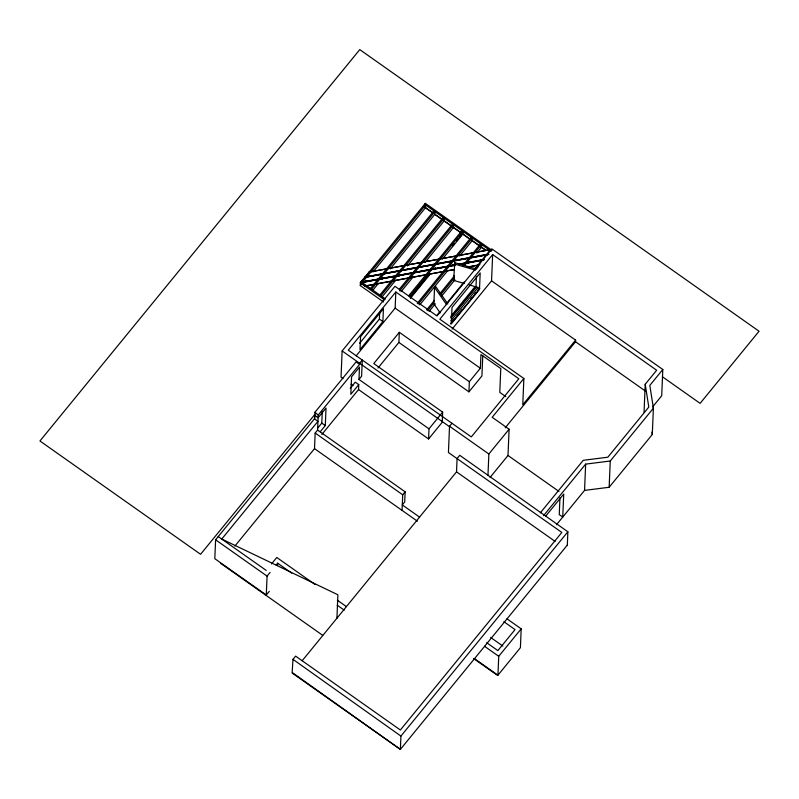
<?xml version="1.0" encoding="UTF-8"?>
<svg xmlns="http://www.w3.org/2000/svg" width="799" height="799" viewBox="0 0 799 799"><rect width="100%" height="100%" fill="white"/><g stroke="black" fill="none" stroke-linecap="round" stroke-linejoin="round"><path stroke-width="1.2" d="M314.816 415.021L314.446 418.846L215.6 539.804L214.811 558.691L266.277 594.995L269.303 591.31M266.277 594.995L267.076 576.119L270.092 572.424M277.543 565.552L277.633 563.185L291.765 573.153M567.43 544.958L400.369 749.392L292.134 673.028L292.983 659.355L295.63 656.129L400.369 730.006L561.827 532.434L448.429 452.534L449.527 426.267L451.984 423.27M314.676 418.516L314.936 412.284L356.094 361.907L359.6 364.384L318.212 415.021L317.583 430.072L315.166 433.038L314.506 448.629L234.906 546.047M317.932 427.815L321.787 423.1L322.277 411.425M320.249 431.75L325.293 425.577L326.022 408.059L318.102 417.757L314.596 415.29M652.543 406.981L661.712 395.765L662.81 369.488L491.794 248.859L436.983 315.935L394.966 286.292L342.132 350.931L341.033 377.208L343.031 378.616M336.908 618.436L337.897 594.776L221.742 539.045L317.952 421.313L314.446 418.846M383.51 301.952L360.289 285.573L360.409 282.696L454.591 265.258M487.43 254.681L364.743 277.393L360.739 282.427L454.961 264.978M321.847 434.466L358.541 389.552L358.751 384.629L355.245 382.162L350.202 388.334M358.541 389.552L428.584 438.961L429.003 428.833L358.971 379.435L359.48 367.121L351.56 376.818L350.821 394.326L358.751 384.629M359.6 364.384L359.64 363.285L362.287 360.049L361.607 376.199L358.971 379.435M364.743 277.393L488.229 254.661M369.078 272.089L490.966 249.528L369.078 272.089L365.073 277.123L489.048 254.172M360.409 282.696L365.063 286.122L454.291 269.603M359.65 343.26L379.385 319.111L379.635 313.258M382.891 321.578L383.43 308.714L360.539 336.729L359.999 349.592L382.891 321.578L379.385 319.111M356.174 355.825L395.145 308.134L395.825 291.995L518.831 378.756L471.31 436.903L348.274 350.172L395.825 291.995M398.891 342.431L399.32 332.304L469.353 381.712L468.933 391.84L398.891 342.431L377.997 367.999M402.057 510.391L402.716 494.791L405.133 491.824L317.583 430.072M405.133 491.824L404.713 501.952L402.287 504.918L419.635 517.153M302.162 660.753L456.529 471.859L457.088 458.546L459.745 455.3L567.869 531.784L400.918 736.089L400.369 749.392L292.434 672.658M424.489 206.142L424.569 204.314L491.215 251.325M425.258 205.193L425.338 203.365L491.984 250.377M373.033 271.94L425.477 207.77L425.587 205.033L362.197 282.606M447.81 303.92L435.785 286.661L434.556 287.39L433.867 303.81L440.229 312.948M399.32 332.304L373.782 363.555L442.656 412.134L442.227 422.262L428.584 438.961M452.504 225.897L452.584 224.08L399.36 289.198M464.229 283.465L453.632 280.399L454.751 262.681L475.944 268.824M454.212 275.585L453.632 280.399M454.601 266.197L454.751 262.681M476.444 276.324L476.004 286.881L450.956 317.523M479.5 289.348L480.189 272.928L452.014 307.405L451.325 323.825L479.5 289.348L476.004 286.881L468.933 284.834M469.353 381.712L480.359 368.249L480.938 354.566L500.783 368.559L499.784 392.369L505.767 396.594M482.766 355.705L481.917 375.949L468.933 391.84M452.134 329.078L491.555 280.839L492.653 254.561L656.668 370.257L645.222 384.259L644.054 412.174M487.959 475.495L488.858 454.002L509.103 429.223L492.184 417.288L523.874 378.496L439.83 319.21L492.653 254.561M474.656 658.756L497.947 675.185L498.736 656.299L521.188 628.833L506.966 618.796M490.087 477.412L508.004 455.49L509.103 429.223M523.874 378.496L522.776 404.763L575.6 340.124L491.555 280.839M521.188 628.833L520.399 647.709L497.947 675.185M559.959 497.667L559.25 514.606L562.746 517.073L563.714 494.082L545.667 516.174M505.228 427.795L575.54 341.762L575.6 340.124M567.32 545.098L567.869 531.784M556.474 524.753L584.548 490.396L585.657 464.119L610.256 461.003L653.392 408.219L649.827 385.378L662.81 369.488M584.548 490.396L609.158 487.27L610.256 461.003M609.158 487.27L652.294 434.486L653.392 408.219M384.639 299.925L360.399 282.836L425.338 203.365M360.289 285.573L361.058 284.624M364.424 282.476L365.992 280.559M370.516 288.479L433.907 210.896M371.535 289.198L434.926 211.625L434.816 214.362L390.202 268.943M372.983 290.017L378.466 283.315M381.592 279.48L383.16 277.563M379.855 295.061L443.245 217.488M380.873 295.78L444.264 218.207L444.154 220.943L407.37 265.957M382.322 296.609L395.625 280.319M398.761 276.494L400.319 274.576M399.6 290.876L453.602 224.799L453.492 227.535L425.318 262.012M401.058 291.695L413.572 276.374M408.698 295.79L461.922 230.661M409.727 296.509L462.941 231.38L462.831 234.117L442.476 259.016M314.846 414.441L200.569 554.286L39.95 440.988L359.78 49.608L759.05 331.245L700.114 403.365L662.431 376.778M410.217 297.737L429.932 273.618M452.793 245.643L454.371 243.705M456.738 240.819L458.306 238.881M459.884 236.953L461.462 235.026M410.396 298.287L430.741 273.388M433.867 269.553L435.435 267.635M417.258 303.33L471.26 237.253M418.276 304.049L472.279 237.972L472.169 240.709L459.645 256.03M419.735 304.878L447.909 270.392M451.036 266.566L452.604 264.649M426.596 309.922L434.426 300.344M439.899 293.642L453.992 276.404M462.601 265.867L480.599 243.835M427.615 310.641L433.877 302.981M440.928 294.362L454.232 278.082M464.399 265.628L481.617 244.554L481.507 247.291L476.813 253.043M429.073 311.46L435.335 303.8M441.587 296.139L454.901 279.86M468.204 263.57L469.772 261.663M436.723 315.545L439.849 311.72M446.891 303.101L464.109 282.027M475.065 268.624L489.937 250.427M476.094 269.343L478.441 266.466M450.756 316.394L475.015 286.701M450.996 318.072L476.823 286.461M450.876 320.808L478.271 287.28M450.806 323.325L454.751 318.501M456.329 316.574L461.842 309.822M470.521 299.206L472.099 297.278M474.466 294.382L476.034 292.454M477.612 290.526L479.19 288.599M450.766 323.994L479.73 288.549M271.49 563.954L276.774 557.482L315.116 584.528M276.124 565.033L277.633 563.185M429.003 428.833L442.656 412.134M540.314 512.848L583.24 460.314L607.849 457.198L648.788 407.091L645.222 384.259M543.52 515.685L585.657 464.119M365.073 276.983L488.309 254.172M360.739 282.287L454.441 264.938M459.315 264.04L483.655 259.535M458.626 264.299L484.324 259.545M459.485 264.349L483.954 259.825M360.399 282.836L455.51 265.228M459.165 264.549L483.555 260.035M365.073 285.982L454.301 269.463M466.516 267.206L479.969 264.719M466.516 267.335L478.741 265.078M454.321 263.98L475.515 270.122M425.517 207.69L432.579 212.674L424.449 207.051M434.586 214.092L451.735 226.187M453.752 227.605L469.882 238.991M471.899 240.409L486.012 250.367M434.546 214.172L469.892 239.101M471.909 240.529L486.052 250.496M575.54 341.762L645.372 391.031M361.178 281.887L385.408 298.986M395.145 308.134L480.359 368.249M508.004 455.49L558.93 491.415M449.527 426.267L488.858 454.002M342.132 350.931L449.308 426.536M351.041 384.259L353.038 385.677M456.529 471.859L555.165 541.432M321.787 423.1L325.293 425.577M315.166 433.038L402.716 494.791M314.506 448.629L417.358 521.178M503.869 621.702L515.045 629.592L497.877 650.606L486.701 642.716M490.656 637.452L502.851 646.061M484.514 646.271L498.736 656.299M473.477 658.466L496.858 674.955M337.308 600.189L346.396 606.591M337.168 605.173L344.229 610.156M218.237 536.578L266.207 570.416M215.6 539.804L267.076 576.119M220.724 563.405L322.696 635.335M292.983 659.355L400.918 736.089M314.936 412.284L318.212 415.021M434.556 287.39L446.581 304.659M651.914 432.089L652.294 434.486"/></g></svg>
